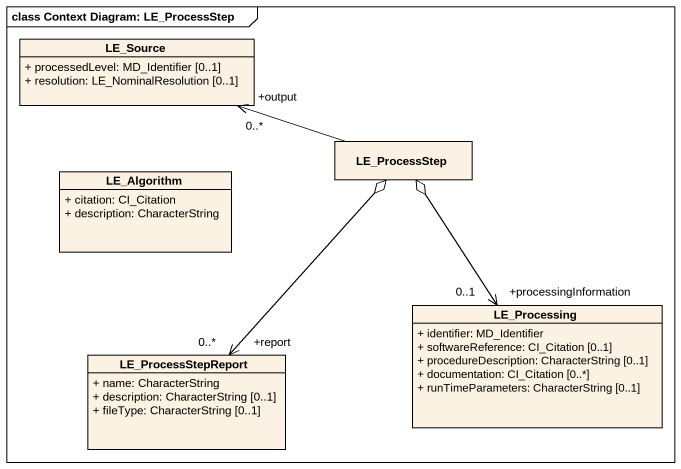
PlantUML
@startuml
mainframe class Context Diagram: LE_ProcessStep
hide circle
hide empty members
skinparam classAttributeIconSize 0
class LE_Source {
  + processedLevel: MD_Identifier [0..1]
  + resolution: LE_NominalResolution [0..1]
}
class LE_ProcessStep
class LE_Algorithm {
  + citation: CI_Citation
  + description: CharacterString
}
class LE_Processing {
  + identifier: MD_Identifier
  + softwareReference: CI_Citation [0..1]
  + procedureDescription: CharacterString [0..1]
  + documentation: CI_Citation [0..*]
  + runTimeParameters: CharacterString [0..1]
}
class LE_ProcessStepReport {
  + name: CharacterString
  + description: CharacterString [0..1]
  + fileType: CharacterString [0..1]
}
LE_ProcessStep -left-> "+output\n0..*" LE_Source
LE_ProcessStep o--> "+report\n0..*" LE_ProcessStepReport
LE_Processing "+processingInformation\n0..1" <-up-o LE_ProcessStep
@enduml
